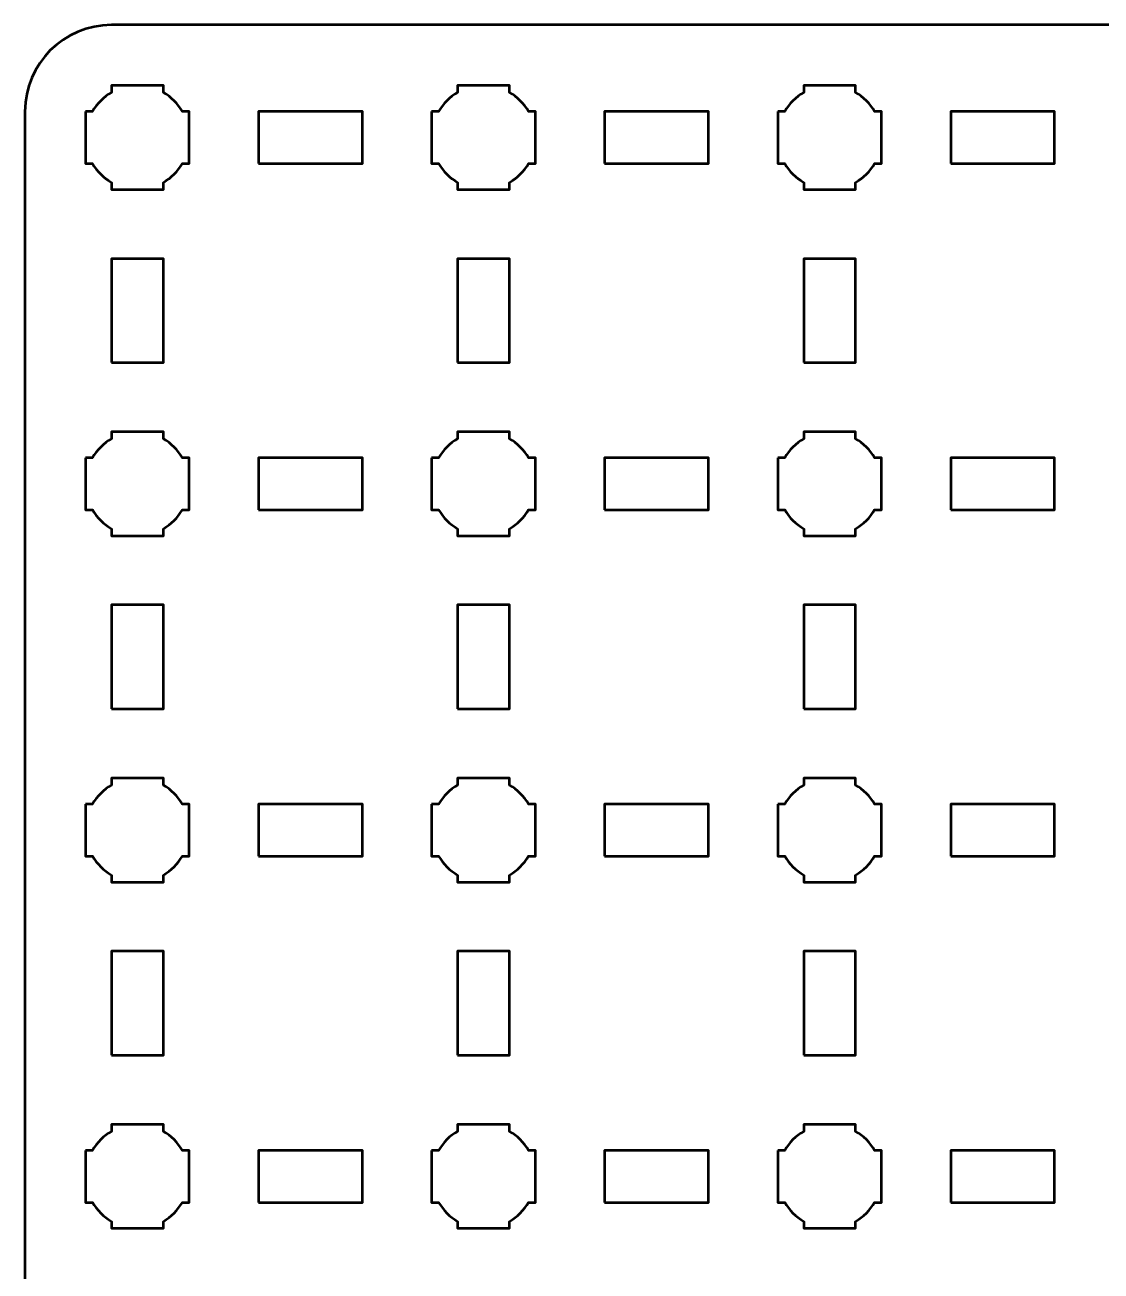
# Model space of a CAD drawing. Header units: centimetres. Extents: x -24.1 to 3.1, y -22.5 to -7.2.
# Drawn here: x -24.15 to -17.93, y -14.4 to -7.2 of the extents above; entities that cross this region are included whole.
import ezdxf

# ---------------------------------------------------------------- set-up
doc = ezdxf.new("R2010")
doc.units = ezdxf.units.CM
doc.header["$MEASUREMENT"] = 0
doc.layers.add('Layer 1', color=7, linetype='Continuous')

msp = doc.modelspace()

# ---------------------------------------------------------------- linework, layer by layer
at = {"layer": 'Layer 1', "lineweight": 53}
for points in [[(-22.8, -8), (-22.2, -8), (-22.2, -7.7), (-22.8, -7.7), (-22.8, -8)], [(-20.8, -8), (-20.2, -8), (-20.2, -7.7), (-20.8, -7.7), (-20.8, -8)], [(-18.8, -8), (-18.2, -8), (-18.2, -7.7), (-18.8, -7.7), (-18.8, -8)], [(-23.65, -9.15), (-23.35, -9.15), (-23.35, -8.55), (-23.65, -8.55), (-23.65, -9.15)], [(-21.65, -9.15), (-21.35, -9.15), (-21.35, -8.55), (-21.65, -8.55), (-21.65, -9.15)], [(-19.65, -9.15), (-19.35, -9.15), (-19.35, -8.55), (-19.65, -8.55), (-19.65, -9.15)], [(-22.8, -10), (-22.2, -10), (-22.2, -9.7), (-22.8, -9.7), (-22.8, -10)], [(-20.8, -10), (-20.2, -10), (-20.2, -9.7), (-20.8, -9.7), (-20.8, -10)], [(-18.8, -10), (-18.2, -10), (-18.2, -9.7), (-18.8, -9.7), (-18.8, -10)], [(-23.65, -11.15), (-23.35, -11.15), (-23.35, -10.55), (-23.65, -10.55), (-23.65, -11.15)], [(-21.65, -11.15), (-21.35, -11.15), (-21.35, -10.55), (-21.65, -10.55), (-21.65, -11.15)], [(-19.65, -11.15), (-19.35, -11.15), (-19.35, -10.55), (-19.65, -10.55), (-19.65, -11.15)], [(-22.8, -12), (-22.2, -12), (-22.2, -11.7), (-22.8, -11.7), (-22.8, -12)], [(-20.8, -12), (-20.2, -12), (-20.2, -11.7), (-20.8, -11.7), (-20.8, -12)], [(-18.8, -12), (-18.2, -12), (-18.2, -11.7), (-18.8, -11.7), (-18.8, -12)], [(-23.65, -13.15), (-23.35, -13.15), (-23.35, -12.55), (-23.65, -12.55), (-23.65, -13.15)], [(-21.65, -13.15), (-21.35, -13.15), (-21.35, -12.55), (-21.65, -12.55), (-21.65, -13.15)], [(-19.65, -13.15), (-19.35, -13.15), (-19.35, -12.55), (-19.65, -12.55), (-19.65, -13.15)], [(-22.8, -14), (-22.2, -14), (-22.2, -13.7), (-22.8, -13.7), (-22.8, -14)], [(-20.8, -14), (-20.2, -14), (-20.2, -13.7), (-20.8, -13.7), (-20.8, -14)], [(-18.8, -14), (-18.2, -14), (-18.2, -13.7), (-18.8, -13.7), (-18.8, -14)]]:
    msp.add_lwpolyline(points, close=True, dxfattribs=at)
for points, knots in [([(-24.15, -22), (-24.15, -22), (-24.15, -7.7), (-24.15, -7.7), (-24.15, -7.7), (-24.15, -7.42391), (-23.92609, -7.2), (-23.65, -7.2), (-23.65, -7.2), (-23.65, -7.2), (2.65, -7.2), (2.65, -7.2), (2.65, -7.2), (2.92609, -7.2), (3.15, -7.42391), (3.15, -7.7), (3.15, -7.7), (3.15, -7.7), (3.15, -22), (3.15, -22), (3.15, -22), (3.15, -22.27609), (2.92609, -22.5), (2.65, -22.5), (2.65, -22.5), (2.65, -22.5), (-23.65, -22.5), (-23.65, -22.5), (-23.65, -22.5), (-23.92609, -22.5), (-24.15, -22.27609), (-24.15, -22)], [0, 0, 0, 0, 0.125, 0.125, 0.125, 0.125, 0.25, 0.25, 0.25, 0.25, 0.375, 0.375, 0.375, 0.375, 0.5, 0.5, 0.5, 0.5, 0.625, 0.625, 0.625, 0.625, 0.75, 0.75, 0.75, 0.75, 0.875, 0.875, 0.875, 0.875, 1, 1, 1, 1]), ([(-23.8, -7.7), (-23.8, -7.7), (-23.75985, -7.7), (-23.75985, -7.7), (-23.75985, -7.7), (-23.7335, -7.65447), (-23.69553, -7.6165), (-23.65, -7.59015), (-23.65, -7.59015), (-23.65, -7.59015), (-23.65, -7.55), (-23.65, -7.55), (-23.65, -7.55), (-23.65, -7.55), (-23.5, -7.55), (-23.5, -7.55), (-23.5, -7.55), (-23.5, -7.55), (-23.35, -7.55), (-23.35, -7.55), (-23.35, -7.55), (-23.35, -7.55), (-23.35, -7.59015), (-23.35, -7.59015), (-23.35, -7.59015), (-23.30447, -7.6165), (-23.2665, -7.65447), (-23.24015, -7.7), (-23.24015, -7.7), (-23.24015, -7.7), (-23.2, -7.7), (-23.2, -7.7), (-23.2, -7.7), (-23.2, -7.7), (-23.2, -7.85), (-23.2, -7.85), (-23.2, -7.85), (-23.2, -7.85), (-23.2, -8), (-23.2, -8), (-23.2, -8), (-23.2, -8), (-23.24015, -8), (-23.24015, -8), (-23.24015, -8), (-23.2665, -8.04553), (-23.30447, -8.0835), (-23.35, -8.10985), (-23.35, -8.10985), (-23.35, -8.10985), (-23.35, -8.15), (-23.35, -8.15), (-23.35, -8.15), (-23.35, -8.15), (-23.5, -8.15), (-23.5, -8.15), (-23.5, -8.15), (-23.5, -8.15), (-23.65, -8.15), (-23.65, -8.15), (-23.65, -8.15), (-23.65, -8.15), (-23.65, -8.10985), (-23.65, -8.10985), (-23.65, -8.10985), (-23.69553, -8.0835), (-23.7335, -8.04553), (-23.75985, -8), (-23.75985, -8), (-23.75985, -8), (-23.8, -8), (-23.8, -8), (-23.8, -8), (-23.8, -8), (-23.8, -7.85), (-23.8, -7.85), (-23.8, -7.85), (-23.8, -7.85), (-23.8, -7.7), (-23.8, -7.7)], [0, 0, 0, 0, 0.05, 0.05, 0.05, 0.05, 0.1, 0.1, 0.1, 0.1, 0.15, 0.15, 0.15, 0.15, 0.2, 0.2, 0.2, 0.2, 0.25, 0.25, 0.25, 0.25, 0.3, 0.3, 0.3, 0.3, 0.35, 0.35, 0.35, 0.35, 0.4, 0.4, 0.4, 0.4, 0.45, 0.45, 0.45, 0.45, 0.5, 0.5, 0.5, 0.5, 0.55, 0.55, 0.55, 0.55, 0.6, 0.6, 0.6, 0.6, 0.65, 0.65, 0.65, 0.65, 0.7, 0.7, 0.7, 0.7, 0.75, 0.75, 0.75, 0.75, 0.8, 0.8, 0.8, 0.8, 0.85, 0.85, 0.85, 0.85, 0.9, 0.9, 0.9, 0.9, 0.95, 0.95, 0.95, 0.95, 1, 1, 1, 1]), ([(-21.8, -7.7), (-21.8, -7.7), (-21.75985, -7.7), (-21.75985, -7.7), (-21.75985, -7.7), (-21.7335, -7.65447), (-21.69553, -7.6165), (-21.65, -7.59015), (-21.65, -7.59015), (-21.65, -7.59015), (-21.65, -7.55), (-21.65, -7.55), (-21.65, -7.55), (-21.65, -7.55), (-21.5, -7.55), (-21.5, -7.55), (-21.5, -7.55), (-21.5, -7.55), (-21.35, -7.55), (-21.35, -7.55), (-21.35, -7.55), (-21.35, -7.55), (-21.35, -7.59015), (-21.35, -7.59015), (-21.35, -7.59015), (-21.30447, -7.6165), (-21.2665, -7.65447), (-21.24015, -7.7), (-21.24015, -7.7), (-21.24015, -7.7), (-21.2, -7.7), (-21.2, -7.7), (-21.2, -7.7), (-21.2, -7.7), (-21.2, -7.85), (-21.2, -7.85), (-21.2, -7.85), (-21.2, -7.85), (-21.2, -8), (-21.2, -8), (-21.2, -8), (-21.2, -8), (-21.24015, -8), (-21.24015, -8), (-21.24015, -8), (-21.2665, -8.04553), (-21.30447, -8.0835), (-21.35, -8.10985), (-21.35, -8.10985), (-21.35, -8.10985), (-21.35, -8.15), (-21.35, -8.15), (-21.35, -8.15), (-21.35, -8.15), (-21.5, -8.15), (-21.5, -8.15), (-21.5, -8.15), (-21.5, -8.15), (-21.65, -8.15), (-21.65, -8.15), (-21.65, -8.15), (-21.65, -8.15), (-21.65, -8.10985), (-21.65, -8.10985), (-21.65, -8.10985), (-21.69553, -8.0835), (-21.7335, -8.04553), (-21.75985, -8), (-21.75985, -8), (-21.75985, -8), (-21.8, -8), (-21.8, -8), (-21.8, -8), (-21.8, -8), (-21.8, -7.85), (-21.8, -7.85), (-21.8, -7.85), (-21.8, -7.85), (-21.8, -7.7), (-21.8, -7.7)], [0, 0, 0, 0, 0.05, 0.05, 0.05, 0.05, 0.1, 0.1, 0.1, 0.1, 0.15, 0.15, 0.15, 0.15, 0.2, 0.2, 0.2, 0.2, 0.25, 0.25, 0.25, 0.25, 0.3, 0.3, 0.3, 0.3, 0.35, 0.35, 0.35, 0.35, 0.4, 0.4, 0.4, 0.4, 0.45, 0.45, 0.45, 0.45, 0.5, 0.5, 0.5, 0.5, 0.55, 0.55, 0.55, 0.55, 0.6, 0.6, 0.6, 0.6, 0.65, 0.65, 0.65, 0.65, 0.7, 0.7, 0.7, 0.7, 0.75, 0.75, 0.75, 0.75, 0.8, 0.8, 0.8, 0.8, 0.85, 0.85, 0.85, 0.85, 0.9, 0.9, 0.9, 0.9, 0.95, 0.95, 0.95, 0.95, 1, 1, 1, 1]), ([(-19.8, -7.7), (-19.8, -7.7), (-19.75985, -7.7), (-19.75985, -7.7), (-19.75985, -7.7), (-19.7335, -7.65447), (-19.69553, -7.6165), (-19.65, -7.59015), (-19.65, -7.59015), (-19.65, -7.59015), (-19.65, -7.55), (-19.65, -7.55), (-19.65, -7.55), (-19.65, -7.55), (-19.5, -7.55), (-19.5, -7.55), (-19.5, -7.55), (-19.5, -7.55), (-19.35, -7.55), (-19.35, -7.55), (-19.35, -7.55), (-19.35, -7.55), (-19.35, -7.59015), (-19.35, -7.59015), (-19.35, -7.59015), (-19.30447, -7.6165), (-19.2665, -7.65447), (-19.24015, -7.7), (-19.24015, -7.7), (-19.24015, -7.7), (-19.2, -7.7), (-19.2, -7.7), (-19.2, -7.7), (-19.2, -7.7), (-19.2, -7.85), (-19.2, -7.85), (-19.2, -7.85), (-19.2, -7.85), (-19.2, -8), (-19.2, -8), (-19.2, -8), (-19.2, -8), (-19.24015, -8), (-19.24015, -8), (-19.24015, -8), (-19.2665, -8.04553), (-19.30447, -8.0835), (-19.35, -8.10985), (-19.35, -8.10985), (-19.35, -8.10985), (-19.35, -8.15), (-19.35, -8.15), (-19.35, -8.15), (-19.35, -8.15), (-19.5, -8.15), (-19.5, -8.15), (-19.5, -8.15), (-19.5, -8.15), (-19.65, -8.15), (-19.65, -8.15), (-19.65, -8.15), (-19.65, -8.15), (-19.65, -8.10985), (-19.65, -8.10985), (-19.65, -8.10985), (-19.69553, -8.0835), (-19.7335, -8.04553), (-19.75985, -8), (-19.75985, -8), (-19.75985, -8), (-19.8, -8), (-19.8, -8), (-19.8, -8), (-19.8, -8), (-19.8, -7.85), (-19.8, -7.85), (-19.8, -7.85), (-19.8, -7.85), (-19.8, -7.7), (-19.8, -7.7)], [0, 0, 0, 0, 0.05, 0.05, 0.05, 0.05, 0.1, 0.1, 0.1, 0.1, 0.15, 0.15, 0.15, 0.15, 0.2, 0.2, 0.2, 0.2, 0.25, 0.25, 0.25, 0.25, 0.3, 0.3, 0.3, 0.3, 0.35, 0.35, 0.35, 0.35, 0.4, 0.4, 0.4, 0.4, 0.45, 0.45, 0.45, 0.45, 0.5, 0.5, 0.5, 0.5, 0.55, 0.55, 0.55, 0.55, 0.6, 0.6, 0.6, 0.6, 0.65, 0.65, 0.65, 0.65, 0.7, 0.7, 0.7, 0.7, 0.75, 0.75, 0.75, 0.75, 0.8, 0.8, 0.8, 0.8, 0.85, 0.85, 0.85, 0.85, 0.9, 0.9, 0.9, 0.9, 0.95, 0.95, 0.95, 0.95, 1, 1, 1, 1]), ([(-23.8, -9.7), (-23.8, -9.7), (-23.75985, -9.7), (-23.75985, -9.7), (-23.75985, -9.7), (-23.7335, -9.65447), (-23.69553, -9.6165), (-23.65, -9.59015), (-23.65, -9.59015), (-23.65, -9.59015), (-23.65, -9.55), (-23.65, -9.55), (-23.65, -9.55), (-23.65, -9.55), (-23.5, -9.55), (-23.5, -9.55), (-23.5, -9.55), (-23.5, -9.55), (-23.35, -9.55), (-23.35, -9.55), (-23.35, -9.55), (-23.35, -9.55), (-23.35, -9.59015), (-23.35, -9.59015), (-23.35, -9.59015), (-23.30447, -9.6165), (-23.2665, -9.65447), (-23.24015, -9.7), (-23.24015, -9.7), (-23.24015, -9.7), (-23.2, -9.7), (-23.2, -9.7), (-23.2, -9.7), (-23.2, -9.7), (-23.2, -9.85), (-23.2, -9.85), (-23.2, -9.85), (-23.2, -9.85), (-23.2, -10), (-23.2, -10), (-23.2, -10), (-23.2, -10), (-23.24015, -10), (-23.24015, -10), (-23.24015, -10), (-23.2665, -10.04553), (-23.30447, -10.0835), (-23.35, -10.10985), (-23.35, -10.10985), (-23.35, -10.10985), (-23.35, -10.15), (-23.35, -10.15), (-23.35, -10.15), (-23.35, -10.15), (-23.5, -10.15), (-23.5, -10.15), (-23.5, -10.15), (-23.5, -10.15), (-23.65, -10.15), (-23.65, -10.15), (-23.65, -10.15), (-23.65, -10.15), (-23.65, -10.10985), (-23.65, -10.10985), (-23.65, -10.10985), (-23.69553, -10.0835), (-23.7335, -10.04553), (-23.75985, -10), (-23.75985, -10), (-23.75985, -10), (-23.8, -10), (-23.8, -10), (-23.8, -10), (-23.8, -10), (-23.8, -9.85), (-23.8, -9.85), (-23.8, -9.85), (-23.8, -9.85), (-23.8, -9.7), (-23.8, -9.7)], [0, 0, 0, 0, 0.05, 0.05, 0.05, 0.05, 0.1, 0.1, 0.1, 0.1, 0.15, 0.15, 0.15, 0.15, 0.2, 0.2, 0.2, 0.2, 0.25, 0.25, 0.25, 0.25, 0.3, 0.3, 0.3, 0.3, 0.35, 0.35, 0.35, 0.35, 0.4, 0.4, 0.4, 0.4, 0.45, 0.45, 0.45, 0.45, 0.5, 0.5, 0.5, 0.5, 0.55, 0.55, 0.55, 0.55, 0.6, 0.6, 0.6, 0.6, 0.65, 0.65, 0.65, 0.65, 0.7, 0.7, 0.7, 0.7, 0.75, 0.75, 0.75, 0.75, 0.8, 0.8, 0.8, 0.8, 0.85, 0.85, 0.85, 0.85, 0.9, 0.9, 0.9, 0.9, 0.95, 0.95, 0.95, 0.95, 1, 1, 1, 1]), ([(-21.8, -9.7), (-21.8, -9.7), (-21.75985, -9.7), (-21.75985, -9.7), (-21.75985, -9.7), (-21.7335, -9.65447), (-21.69553, -9.6165), (-21.65, -9.59015), (-21.65, -9.59015), (-21.65, -9.59015), (-21.65, -9.55), (-21.65, -9.55), (-21.65, -9.55), (-21.65, -9.55), (-21.5, -9.55), (-21.5, -9.55), (-21.5, -9.55), (-21.5, -9.55), (-21.35, -9.55), (-21.35, -9.55), (-21.35, -9.55), (-21.35, -9.55), (-21.35, -9.59015), (-21.35, -9.59015), (-21.35, -9.59015), (-21.30447, -9.6165), (-21.2665, -9.65447), (-21.24015, -9.7), (-21.24015, -9.7), (-21.24015, -9.7), (-21.2, -9.7), (-21.2, -9.7), (-21.2, -9.7), (-21.2, -9.7), (-21.2, -9.85), (-21.2, -9.85), (-21.2, -9.85), (-21.2, -9.85), (-21.2, -10), (-21.2, -10), (-21.2, -10), (-21.2, -10), (-21.24015, -10), (-21.24015, -10), (-21.24015, -10), (-21.2665, -10.04553), (-21.30447, -10.0835), (-21.35, -10.10985), (-21.35, -10.10985), (-21.35, -10.10985), (-21.35, -10.15), (-21.35, -10.15), (-21.35, -10.15), (-21.35, -10.15), (-21.5, -10.15), (-21.5, -10.15), (-21.5, -10.15), (-21.5, -10.15), (-21.65, -10.15), (-21.65, -10.15), (-21.65, -10.15), (-21.65, -10.15), (-21.65, -10.10985), (-21.65, -10.10985), (-21.65, -10.10985), (-21.69553, -10.0835), (-21.7335, -10.04553), (-21.75985, -10), (-21.75985, -10), (-21.75985, -10), (-21.8, -10), (-21.8, -10), (-21.8, -10), (-21.8, -10), (-21.8, -9.85), (-21.8, -9.85), (-21.8, -9.85), (-21.8, -9.85), (-21.8, -9.7), (-21.8, -9.7)], [0, 0, 0, 0, 0.05, 0.05, 0.05, 0.05, 0.1, 0.1, 0.1, 0.1, 0.15, 0.15, 0.15, 0.15, 0.2, 0.2, 0.2, 0.2, 0.25, 0.25, 0.25, 0.25, 0.3, 0.3, 0.3, 0.3, 0.35, 0.35, 0.35, 0.35, 0.4, 0.4, 0.4, 0.4, 0.45, 0.45, 0.45, 0.45, 0.5, 0.5, 0.5, 0.5, 0.55, 0.55, 0.55, 0.55, 0.6, 0.6, 0.6, 0.6, 0.65, 0.65, 0.65, 0.65, 0.7, 0.7, 0.7, 0.7, 0.75, 0.75, 0.75, 0.75, 0.8, 0.8, 0.8, 0.8, 0.85, 0.85, 0.85, 0.85, 0.9, 0.9, 0.9, 0.9, 0.95, 0.95, 0.95, 0.95, 1, 1, 1, 1]), ([(-19.8, -9.7), (-19.8, -9.7), (-19.75985, -9.7), (-19.75985, -9.7), (-19.75985, -9.7), (-19.7335, -9.65447), (-19.69553, -9.6165), (-19.65, -9.59015), (-19.65, -9.59015), (-19.65, -9.59015), (-19.65, -9.55), (-19.65, -9.55), (-19.65, -9.55), (-19.65, -9.55), (-19.5, -9.55), (-19.5, -9.55), (-19.5, -9.55), (-19.5, -9.55), (-19.35, -9.55), (-19.35, -9.55), (-19.35, -9.55), (-19.35, -9.55), (-19.35, -9.59015), (-19.35, -9.59015), (-19.35, -9.59015), (-19.30447, -9.6165), (-19.2665, -9.65447), (-19.24015, -9.7), (-19.24015, -9.7), (-19.24015, -9.7), (-19.2, -9.7), (-19.2, -9.7), (-19.2, -9.7), (-19.2, -9.7), (-19.2, -9.85), (-19.2, -9.85), (-19.2, -9.85), (-19.2, -9.85), (-19.2, -10), (-19.2, -10), (-19.2, -10), (-19.2, -10), (-19.24015, -10), (-19.24015, -10), (-19.24015, -10), (-19.2665, -10.04553), (-19.30447, -10.0835), (-19.35, -10.10985), (-19.35, -10.10985), (-19.35, -10.10985), (-19.35, -10.15), (-19.35, -10.15), (-19.35, -10.15), (-19.35, -10.15), (-19.5, -10.15), (-19.5, -10.15), (-19.5, -10.15), (-19.5, -10.15), (-19.65, -10.15), (-19.65, -10.15), (-19.65, -10.15), (-19.65, -10.15), (-19.65, -10.10985), (-19.65, -10.10985), (-19.65, -10.10985), (-19.69553, -10.0835), (-19.7335, -10.04553), (-19.75985, -10), (-19.75985, -10), (-19.75985, -10), (-19.8, -10), (-19.8, -10), (-19.8, -10), (-19.8, -10), (-19.8, -9.85), (-19.8, -9.85), (-19.8, -9.85), (-19.8, -9.85), (-19.8, -9.7), (-19.8, -9.7)], [0, 0, 0, 0, 0.05, 0.05, 0.05, 0.05, 0.1, 0.1, 0.1, 0.1, 0.15, 0.15, 0.15, 0.15, 0.2, 0.2, 0.2, 0.2, 0.25, 0.25, 0.25, 0.25, 0.3, 0.3, 0.3, 0.3, 0.35, 0.35, 0.35, 0.35, 0.4, 0.4, 0.4, 0.4, 0.45, 0.45, 0.45, 0.45, 0.5, 0.5, 0.5, 0.5, 0.55, 0.55, 0.55, 0.55, 0.6, 0.6, 0.6, 0.6, 0.65, 0.65, 0.65, 0.65, 0.7, 0.7, 0.7, 0.7, 0.75, 0.75, 0.75, 0.75, 0.8, 0.8, 0.8, 0.8, 0.85, 0.85, 0.85, 0.85, 0.9, 0.9, 0.9, 0.9, 0.95, 0.95, 0.95, 0.95, 1, 1, 1, 1]), ([(-23.8, -11.7), (-23.8, -11.7), (-23.75985, -11.7), (-23.75985, -11.7), (-23.75985, -11.7), (-23.7335, -11.65447), (-23.69553, -11.6165), (-23.65, -11.59015), (-23.65, -11.59015), (-23.65, -11.59015), (-23.65, -11.55), (-23.65, -11.55), (-23.65, -11.55), (-23.65, -11.55), (-23.5, -11.55), (-23.5, -11.55), (-23.5, -11.55), (-23.5, -11.55), (-23.35, -11.55), (-23.35, -11.55), (-23.35, -11.55), (-23.35, -11.55), (-23.35, -11.59015), (-23.35, -11.59015), (-23.35, -11.59015), (-23.30447, -11.6165), (-23.2665, -11.65447), (-23.24015, -11.7), (-23.24015, -11.7), (-23.24015, -11.7), (-23.2, -11.7), (-23.2, -11.7), (-23.2, -11.7), (-23.2, -11.7), (-23.2, -11.85), (-23.2, -11.85), (-23.2, -11.85), (-23.2, -11.85), (-23.2, -12), (-23.2, -12), (-23.2, -12), (-23.2, -12), (-23.24015, -12), (-23.24015, -12), (-23.24015, -12), (-23.2665, -12.04553), (-23.30447, -12.0835), (-23.35, -12.10985), (-23.35, -12.10985), (-23.35, -12.10985), (-23.35, -12.15), (-23.35, -12.15), (-23.35, -12.15), (-23.35, -12.15), (-23.5, -12.15), (-23.5, -12.15), (-23.5, -12.15), (-23.5, -12.15), (-23.65, -12.15), (-23.65, -12.15), (-23.65, -12.15), (-23.65, -12.15), (-23.65, -12.10985), (-23.65, -12.10985), (-23.65, -12.10985), (-23.69553, -12.0835), (-23.7335, -12.04553), (-23.75985, -12), (-23.75985, -12), (-23.75985, -12), (-23.8, -12), (-23.8, -12), (-23.8, -12), (-23.8, -12), (-23.8, -11.85), (-23.8, -11.85), (-23.8, -11.85), (-23.8, -11.85), (-23.8, -11.7), (-23.8, -11.7)], [0, 0, 0, 0, 0.05, 0.05, 0.05, 0.05, 0.1, 0.1, 0.1, 0.1, 0.15, 0.15, 0.15, 0.15, 0.2, 0.2, 0.2, 0.2, 0.25, 0.25, 0.25, 0.25, 0.3, 0.3, 0.3, 0.3, 0.35, 0.35, 0.35, 0.35, 0.4, 0.4, 0.4, 0.4, 0.45, 0.45, 0.45, 0.45, 0.5, 0.5, 0.5, 0.5, 0.55, 0.55, 0.55, 0.55, 0.6, 0.6, 0.6, 0.6, 0.65, 0.65, 0.65, 0.65, 0.7, 0.7, 0.7, 0.7, 0.75, 0.75, 0.75, 0.75, 0.8, 0.8, 0.8, 0.8, 0.85, 0.85, 0.85, 0.85, 0.9, 0.9, 0.9, 0.9, 0.95, 0.95, 0.95, 0.95, 1, 1, 1, 1]), ([(-21.8, -11.7), (-21.8, -11.7), (-21.75985, -11.7), (-21.75985, -11.7), (-21.75985, -11.7), (-21.7335, -11.65447), (-21.69553, -11.6165), (-21.65, -11.59015), (-21.65, -11.59015), (-21.65, -11.59015), (-21.65, -11.55), (-21.65, -11.55), (-21.65, -11.55), (-21.65, -11.55), (-21.5, -11.55), (-21.5, -11.55), (-21.5, -11.55), (-21.5, -11.55), (-21.35, -11.55), (-21.35, -11.55), (-21.35, -11.55), (-21.35, -11.55), (-21.35, -11.59015), (-21.35, -11.59015), (-21.35, -11.59015), (-21.30447, -11.6165), (-21.2665, -11.65447), (-21.24015, -11.7), (-21.24015, -11.7), (-21.24015, -11.7), (-21.2, -11.7), (-21.2, -11.7), (-21.2, -11.7), (-21.2, -11.7), (-21.2, -11.85), (-21.2, -11.85), (-21.2, -11.85), (-21.2, -11.85), (-21.2, -12), (-21.2, -12), (-21.2, -12), (-21.2, -12), (-21.24015, -12), (-21.24015, -12), (-21.24015, -12), (-21.2665, -12.04553), (-21.30447, -12.0835), (-21.35, -12.10985), (-21.35, -12.10985), (-21.35, -12.10985), (-21.35, -12.15), (-21.35, -12.15), (-21.35, -12.15), (-21.35, -12.15), (-21.5, -12.15), (-21.5, -12.15), (-21.5, -12.15), (-21.5, -12.15), (-21.65, -12.15), (-21.65, -12.15), (-21.65, -12.15), (-21.65, -12.15), (-21.65, -12.10985), (-21.65, -12.10985), (-21.65, -12.10985), (-21.69553, -12.0835), (-21.7335, -12.04553), (-21.75985, -12), (-21.75985, -12), (-21.75985, -12), (-21.8, -12), (-21.8, -12), (-21.8, -12), (-21.8, -12), (-21.8, -11.85), (-21.8, -11.85), (-21.8, -11.85), (-21.8, -11.85), (-21.8, -11.7), (-21.8, -11.7)], [0, 0, 0, 0, 0.05, 0.05, 0.05, 0.05, 0.1, 0.1, 0.1, 0.1, 0.15, 0.15, 0.15, 0.15, 0.2, 0.2, 0.2, 0.2, 0.25, 0.25, 0.25, 0.25, 0.3, 0.3, 0.3, 0.3, 0.35, 0.35, 0.35, 0.35, 0.4, 0.4, 0.4, 0.4, 0.45, 0.45, 0.45, 0.45, 0.5, 0.5, 0.5, 0.5, 0.55, 0.55, 0.55, 0.55, 0.6, 0.6, 0.6, 0.6, 0.65, 0.65, 0.65, 0.65, 0.7, 0.7, 0.7, 0.7, 0.75, 0.75, 0.75, 0.75, 0.8, 0.8, 0.8, 0.8, 0.85, 0.85, 0.85, 0.85, 0.9, 0.9, 0.9, 0.9, 0.95, 0.95, 0.95, 0.95, 1, 1, 1, 1]), ([(-19.8, -11.7), (-19.8, -11.7), (-19.75985, -11.7), (-19.75985, -11.7), (-19.75985, -11.7), (-19.7335, -11.65447), (-19.69553, -11.6165), (-19.65, -11.59015), (-19.65, -11.59015), (-19.65, -11.59015), (-19.65, -11.55), (-19.65, -11.55), (-19.65, -11.55), (-19.65, -11.55), (-19.5, -11.55), (-19.5, -11.55), (-19.5, -11.55), (-19.5, -11.55), (-19.35, -11.55), (-19.35, -11.55), (-19.35, -11.55), (-19.35, -11.55), (-19.35, -11.59015), (-19.35, -11.59015), (-19.35, -11.59015), (-19.30447, -11.6165), (-19.2665, -11.65447), (-19.24015, -11.7), (-19.24015, -11.7), (-19.24015, -11.7), (-19.2, -11.7), (-19.2, -11.7), (-19.2, -11.7), (-19.2, -11.7), (-19.2, -11.85), (-19.2, -11.85), (-19.2, -11.85), (-19.2, -11.85), (-19.2, -12), (-19.2, -12), (-19.2, -12), (-19.2, -12), (-19.24015, -12), (-19.24015, -12), (-19.24015, -12), (-19.2665, -12.04553), (-19.30447, -12.0835), (-19.35, -12.10985), (-19.35, -12.10985), (-19.35, -12.10985), (-19.35, -12.15), (-19.35, -12.15), (-19.35, -12.15), (-19.35, -12.15), (-19.5, -12.15), (-19.5, -12.15), (-19.5, -12.15), (-19.5, -12.15), (-19.65, -12.15), (-19.65, -12.15), (-19.65, -12.15), (-19.65, -12.15), (-19.65, -12.10985), (-19.65, -12.10985), (-19.65, -12.10985), (-19.69553, -12.0835), (-19.7335, -12.04553), (-19.75985, -12), (-19.75985, -12), (-19.75985, -12), (-19.8, -12), (-19.8, -12), (-19.8, -12), (-19.8, -12), (-19.8, -11.85), (-19.8, -11.85), (-19.8, -11.85), (-19.8, -11.85), (-19.8, -11.7), (-19.8, -11.7)], [0, 0, 0, 0, 0.05, 0.05, 0.05, 0.05, 0.1, 0.1, 0.1, 0.1, 0.15, 0.15, 0.15, 0.15, 0.2, 0.2, 0.2, 0.2, 0.25, 0.25, 0.25, 0.25, 0.3, 0.3, 0.3, 0.3, 0.35, 0.35, 0.35, 0.35, 0.4, 0.4, 0.4, 0.4, 0.45, 0.45, 0.45, 0.45, 0.5, 0.5, 0.5, 0.5, 0.55, 0.55, 0.55, 0.55, 0.6, 0.6, 0.6, 0.6, 0.65, 0.65, 0.65, 0.65, 0.7, 0.7, 0.7, 0.7, 0.75, 0.75, 0.75, 0.75, 0.8, 0.8, 0.8, 0.8, 0.85, 0.85, 0.85, 0.85, 0.9, 0.9, 0.9, 0.9, 0.95, 0.95, 0.95, 0.95, 1, 1, 1, 1]), ([(-23.8, -13.7), (-23.8, -13.7), (-23.75985, -13.7), (-23.75985, -13.7), (-23.75985, -13.7), (-23.7335, -13.65447), (-23.69553, -13.6165), (-23.65, -13.59015), (-23.65, -13.59015), (-23.65, -13.59015), (-23.65, -13.55), (-23.65, -13.55), (-23.65, -13.55), (-23.65, -13.55), (-23.5, -13.55), (-23.5, -13.55), (-23.5, -13.55), (-23.5, -13.55), (-23.35, -13.55), (-23.35, -13.55), (-23.35, -13.55), (-23.35, -13.55), (-23.35, -13.59015), (-23.35, -13.59015), (-23.35, -13.59015), (-23.30447, -13.6165), (-23.2665, -13.65447), (-23.24015, -13.7), (-23.24015, -13.7), (-23.24015, -13.7), (-23.2, -13.7), (-23.2, -13.7), (-23.2, -13.7), (-23.2, -13.7), (-23.2, -13.85), (-23.2, -13.85), (-23.2, -13.85), (-23.2, -13.85), (-23.2, -14), (-23.2, -14), (-23.2, -14), (-23.2, -14), (-23.24015, -14), (-23.24015, -14), (-23.24015, -14), (-23.2665, -14.04553), (-23.30447, -14.0835), (-23.35, -14.10985), (-23.35, -14.10985), (-23.35, -14.10985), (-23.35, -14.15), (-23.35, -14.15), (-23.35, -14.15), (-23.35, -14.15), (-23.5, -14.15), (-23.5, -14.15), (-23.5, -14.15), (-23.5, -14.15), (-23.65, -14.15), (-23.65, -14.15), (-23.65, -14.15), (-23.65, -14.15), (-23.65, -14.10985), (-23.65, -14.10985), (-23.65, -14.10985), (-23.69553, -14.0835), (-23.7335, -14.04553), (-23.75985, -14), (-23.75985, -14), (-23.75985, -14), (-23.8, -14), (-23.8, -14), (-23.8, -14), (-23.8, -14), (-23.8, -13.85), (-23.8, -13.85), (-23.8, -13.85), (-23.8, -13.85), (-23.8, -13.7), (-23.8, -13.7)], [0, 0, 0, 0, 0.05, 0.05, 0.05, 0.05, 0.1, 0.1, 0.1, 0.1, 0.15, 0.15, 0.15, 0.15, 0.2, 0.2, 0.2, 0.2, 0.25, 0.25, 0.25, 0.25, 0.3, 0.3, 0.3, 0.3, 0.35, 0.35, 0.35, 0.35, 0.4, 0.4, 0.4, 0.4, 0.45, 0.45, 0.45, 0.45, 0.5, 0.5, 0.5, 0.5, 0.55, 0.55, 0.55, 0.55, 0.6, 0.6, 0.6, 0.6, 0.65, 0.65, 0.65, 0.65, 0.7, 0.7, 0.7, 0.7, 0.75, 0.75, 0.75, 0.75, 0.8, 0.8, 0.8, 0.8, 0.85, 0.85, 0.85, 0.85, 0.9, 0.9, 0.9, 0.9, 0.95, 0.95, 0.95, 0.95, 1, 1, 1, 1]), ([(-21.8, -13.7), (-21.8, -13.7), (-21.75985, -13.7), (-21.75985, -13.7), (-21.75985, -13.7), (-21.7335, -13.65447), (-21.69553, -13.6165), (-21.65, -13.59015), (-21.65, -13.59015), (-21.65, -13.59015), (-21.65, -13.55), (-21.65, -13.55), (-21.65, -13.55), (-21.65, -13.55), (-21.5, -13.55), (-21.5, -13.55), (-21.5, -13.55), (-21.5, -13.55), (-21.35, -13.55), (-21.35, -13.55), (-21.35, -13.55), (-21.35, -13.55), (-21.35, -13.59015), (-21.35, -13.59015), (-21.35, -13.59015), (-21.30447, -13.6165), (-21.2665, -13.65447), (-21.24015, -13.7), (-21.24015, -13.7), (-21.24015, -13.7), (-21.2, -13.7), (-21.2, -13.7), (-21.2, -13.7), (-21.2, -13.7), (-21.2, -13.85), (-21.2, -13.85), (-21.2, -13.85), (-21.2, -13.85), (-21.2, -14), (-21.2, -14), (-21.2, -14), (-21.2, -14), (-21.24015, -14), (-21.24015, -14), (-21.24015, -14), (-21.2665, -14.04553), (-21.30447, -14.0835), (-21.35, -14.10985), (-21.35, -14.10985), (-21.35, -14.10985), (-21.35, -14.15), (-21.35, -14.15), (-21.35, -14.15), (-21.35, -14.15), (-21.5, -14.15), (-21.5, -14.15), (-21.5, -14.15), (-21.5, -14.15), (-21.65, -14.15), (-21.65, -14.15), (-21.65, -14.15), (-21.65, -14.15), (-21.65, -14.10985), (-21.65, -14.10985), (-21.65, -14.10985), (-21.69553, -14.0835), (-21.7335, -14.04553), (-21.75985, -14), (-21.75985, -14), (-21.75985, -14), (-21.8, -14), (-21.8, -14), (-21.8, -14), (-21.8, -14), (-21.8, -13.85), (-21.8, -13.85), (-21.8, -13.85), (-21.8, -13.85), (-21.8, -13.7), (-21.8, -13.7)], [0, 0, 0, 0, 0.05, 0.05, 0.05, 0.05, 0.1, 0.1, 0.1, 0.1, 0.15, 0.15, 0.15, 0.15, 0.2, 0.2, 0.2, 0.2, 0.25, 0.25, 0.25, 0.25, 0.3, 0.3, 0.3, 0.3, 0.35, 0.35, 0.35, 0.35, 0.4, 0.4, 0.4, 0.4, 0.45, 0.45, 0.45, 0.45, 0.5, 0.5, 0.5, 0.5, 0.55, 0.55, 0.55, 0.55, 0.6, 0.6, 0.6, 0.6, 0.65, 0.65, 0.65, 0.65, 0.7, 0.7, 0.7, 0.7, 0.75, 0.75, 0.75, 0.75, 0.8, 0.8, 0.8, 0.8, 0.85, 0.85, 0.85, 0.85, 0.9, 0.9, 0.9, 0.9, 0.95, 0.95, 0.95, 0.95, 1, 1, 1, 1]), ([(-19.8, -13.7), (-19.8, -13.7), (-19.75985, -13.7), (-19.75985, -13.7), (-19.75985, -13.7), (-19.7335, -13.65447), (-19.69553, -13.6165), (-19.65, -13.59015), (-19.65, -13.59015), (-19.65, -13.59015), (-19.65, -13.55), (-19.65, -13.55), (-19.65, -13.55), (-19.65, -13.55), (-19.5, -13.55), (-19.5, -13.55), (-19.5, -13.55), (-19.5, -13.55), (-19.35, -13.55), (-19.35, -13.55), (-19.35, -13.55), (-19.35, -13.55), (-19.35, -13.59015), (-19.35, -13.59015), (-19.35, -13.59015), (-19.30447, -13.6165), (-19.2665, -13.65447), (-19.24015, -13.7), (-19.24015, -13.7), (-19.24015, -13.7), (-19.2, -13.7), (-19.2, -13.7), (-19.2, -13.7), (-19.2, -13.7), (-19.2, -13.85), (-19.2, -13.85), (-19.2, -13.85), (-19.2, -13.85), (-19.2, -14), (-19.2, -14), (-19.2, -14), (-19.2, -14), (-19.24015, -14), (-19.24015, -14), (-19.24015, -14), (-19.2665, -14.04553), (-19.30447, -14.0835), (-19.35, -14.10985), (-19.35, -14.10985), (-19.35, -14.10985), (-19.35, -14.15), (-19.35, -14.15), (-19.35, -14.15), (-19.35, -14.15), (-19.5, -14.15), (-19.5, -14.15), (-19.5, -14.15), (-19.5, -14.15), (-19.65, -14.15), (-19.65, -14.15), (-19.65, -14.15), (-19.65, -14.15), (-19.65, -14.10985), (-19.65, -14.10985), (-19.65, -14.10985), (-19.69553, -14.0835), (-19.7335, -14.04553), (-19.75985, -14), (-19.75985, -14), (-19.75985, -14), (-19.8, -14), (-19.8, -14), (-19.8, -14), (-19.8, -14), (-19.8, -13.85), (-19.8, -13.85), (-19.8, -13.85), (-19.8, -13.85), (-19.8, -13.7), (-19.8, -13.7)], [0, 0, 0, 0, 0.05, 0.05, 0.05, 0.05, 0.1, 0.1, 0.1, 0.1, 0.15, 0.15, 0.15, 0.15, 0.2, 0.2, 0.2, 0.2, 0.25, 0.25, 0.25, 0.25, 0.3, 0.3, 0.3, 0.3, 0.35, 0.35, 0.35, 0.35, 0.4, 0.4, 0.4, 0.4, 0.45, 0.45, 0.45, 0.45, 0.5, 0.5, 0.5, 0.5, 0.55, 0.55, 0.55, 0.55, 0.6, 0.6, 0.6, 0.6, 0.65, 0.65, 0.65, 0.65, 0.7, 0.7, 0.7, 0.7, 0.75, 0.75, 0.75, 0.75, 0.8, 0.8, 0.8, 0.8, 0.85, 0.85, 0.85, 0.85, 0.9, 0.9, 0.9, 0.9, 0.95, 0.95, 0.95, 0.95, 1, 1, 1, 1])]:
    msp.add_open_spline(points, degree=3, knots=knots, dxfattribs=at)

doc.saveas('drawing.dxf')
